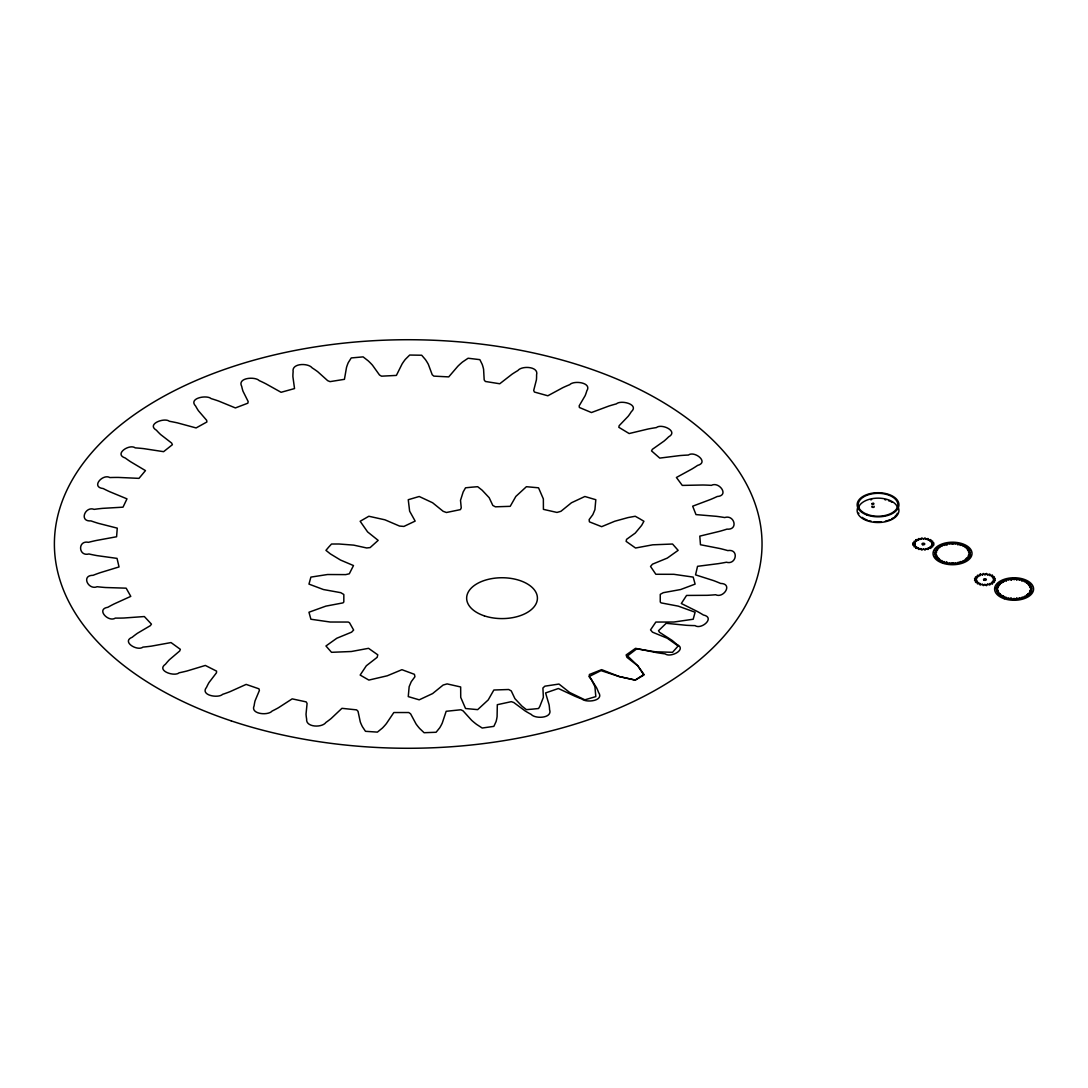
<?xml version="1.0" encoding="UTF-8"?>
<svg xmlns="http://www.w3.org/2000/svg" width="1088" height="1088" viewBox="0 0 1088 1088"><rect width="100%" height="100%" fill="white"/><g stroke="black" fill="none" stroke-linecap="round" stroke-linejoin="round"><path stroke-width="1.5" d="M921.182 539.104L921.142 538.914A3.59 2.081 0 0 1 921.441 538.084L922.066 538.016A3.4 1.958 0 0 1 922.814 538.818L922.855 538.995A9.738 5.617 0 0 1 923.712 539.09L923.753 539.09M925.562 548.896L925.602 549.086A3.59 2.081 0 0 1 925.303 549.916L924.678 549.984A3.4 1.958 0 0 1 923.93 549.182L923.889 549.005M982.75 574.695L982.709 574.45A3.59 2.081 0 0 1 983.008 573.621L983.634 573.553A3.4 1.958 0 0 1 984.382 574.355L984.422 574.546M987.142 584.501L987.17 584.623A3.59 2.081 0 0 1 986.87 585.453L986.245 585.521M957.644 544.585L957.658 544.435A6.174 3.563 0 0 0 957.549 543.497L956.678 543.47A6.12 3.536 0 0 0 955.903 544.163L954.87 544.054A6.174 3.563 0 0 0 954.475 543.143L953.741 543.089A6.12 3.536 0 0 0 953.061 543.959L952.966 544.122M960.242 545.238L960.296 545.088A6.174 3.563 0 0 0 960.473 544.15L959.63 544.041A6.12 3.536 0 0 0 958.65 544.639L957.698 544.626M1021.809 580.774L1021.863 580.625A6.174 3.563 0 0 0 1022.04 579.686L1021.197 579.578A6.12 3.536 0 0 0 1020.218 580.176L1019.266 580.176M947.417 544.544L947.417 544.544A6.12 3.536 0 0 1 947.471 543.606L948.246 543.374A6.174 3.563 0 0 1 949.158 544.163L950.205 544.054A6.12 3.536 0 0 1 950.518 543.252L951.347 543.102A6.174 3.563 0 0 1 952.014 543.959L952.082 544.109M934.524 552.745L934.646 552.337A6.174 3.563 0 0 1 936.238 552.119L936.55 552.078M996.091 588.282L996.214 587.874A6.174 3.563 0 0 1 997.805 587.656L998.118 587.085M925.562 539.158L925.589 538.982A3.4 1.958 0 0 0 925.29 538.084L924.678 538.016A3.59 2.081 0 0 0 923.957 538.764L923.889 538.995M982.736 584.501L982.709 584.569A3.4 1.958 0 0 0 983.022 585.453L983.634 585.521A3.59 2.081 0 0 0 984.354 584.786L984.422 584.542M1011.745 579.714L1011.772 579.591A6.12 3.536 0 0 1 1012.085 578.789L1012.914 578.639A6.174 3.563 0 0 1 1013.581 579.51L1014.601 579.591A6.12 3.536 0 0 1 1015.186 578.748L1015.308 578.626M1016.464 598.264L1016.437 598.332A6.12 3.536 0 0 1 1016.11 599.216L1015.322 599.393M913.009 543.238L913.104 542.871A3.4 1.958 0 0 1 914.668 542.708L915.117 542.722A9.738 5.617 0 0 1 915.402 542.3M933.735 544.762L933.64 545.129A3.4 1.958 0 0 1 932.076 545.292L931.654 545.278A9.738 5.617 0 0 1 931.342 545.7M944.588 544.15L944.588 544.272A6.12 3.536 0 0 0 944.751 545.088L944.819 545.238M936.564 552.065L936.414 551.521A6.12 3.536 0 0 1 935.218 551.072L935.258 550.569A6.174 3.563 0 0 1 936.89 550.501L937.489 550.066M957.562 563.434L957.59 563.326A6.12 3.536 0 0 0 957.671 562.496L958.664 562.292A6.174 3.563 0 0 0 959.779 562.972L960.486 562.782A6.12 3.536 0 0 0 960.31 561.843L960.242 561.694M974.671 578.408L974.576 578.789A3.59 2.081 0 0 0 975.854 579.197L976.371 579.278M968.361 555.302L968.837 554.812A6.174 3.563 0 0 0 970.414 554.594L970.306 554.091A6.12 3.536 0 0 0 968.986 553.765L968.986 553.153A6.174 3.563 0 0 0 970.469 552.786L970.224 552.296A6.12 3.536 0 0 0 968.837 552.119L968.565 552.106M1029.928 590.838L1030.39 590.349A6.174 3.563 0 0 0 1031.982 590.131L1031.873 589.628A6.12 3.536 0 0 0 1030.554 589.302L1030.554 588.703A6.174 3.563 0 0 0 1032.036 588.322L1031.791 587.833A6.12 3.536 0 0 0 1030.404 587.656L1029.928 587.166M965.518 546.285L964.784 546.013A6.12 3.536 0 0 0 963.506 546.38L962.703 545.986A6.174 3.563 0 0 0 963.152 545.088L962.363 544.898A6.12 3.536 0 0 0 961.221 545.387L960.269 545.278M952.082 562.822L952 562.972A6.12 3.536 0 0 1 951.442 563.734L950.572 563.788A6.174 3.563 0 0 1 950.191 562.877L949.144 562.768A6.12 3.536 0 0 1 948.382 563.462L947.526 563.475M970.047 555.982L969.843 556.362A6.174 3.563 0 0 1 968.17 556.43L967.817 557.002A6.12 3.536 0 0 1 968.864 557.559L969.014 557.682M1031.614 591.532L1031.41 591.899A6.174 3.563 0 0 1 1029.738 591.967L1029.384 592.538A6.12 3.536 0 0 1 1030.431 593.11L1030.295 593.586M918.666 548.27L918.571 548.379A3.4 1.958 0 0 0 918.381 549.277L918.925 549.454A3.59 2.081 0 0 0 920.013 548.882L920.285 548.624M928.05 539.784L928.173 539.621A3.4 1.958 0 0 0 928.363 538.723L927.819 538.546A3.59 2.081 0 0 0 926.731 539.118L926.486 539.362M989.618 575.321L989.74 575.158A3.4 1.958 0 0 0 989.93 574.26L989.386 574.083A3.59 2.081 0 0 0 988.298 574.654L988.054 574.913M985.442 574.546L985.538 574.301A3.59 2.081 0 0 1 986.272 573.566M999.056 585.616L998.458 586.051A6.174 3.563 0 0 0 996.826 586.106L996.785 586.609A6.12 3.536 0 0 0 997.982 587.058M1010.888 598.155L1010.711 598.305A6.12 3.536 0 0 1 1009.95 598.998L1009.066 598.971A6.174 3.563 0 0 1 1008.957 598.033L1007.964 597.829A6.12 3.536 0 0 1 1006.998 598.441L1006.155 598.346A6.174 3.563 0 0 1 1006.318 597.38L1005.407 597.081A6.12 3.536 0 0 1 1004.278 597.584L1003.462 597.38A6.174 3.563 0 0 1 1003.925 596.482L1003.422 596.006M1026.215 582.801L1026.365 582.665A6.174 3.563 0 0 0 1027.086 581.822L1026.351 581.55A6.12 3.536 0 0 0 1025.073 581.917L1024.189 581.631A6.174 3.563 0 0 0 1024.719 580.625L1023.917 580.434A6.12 3.536 0 0 0 1022.774 580.924L1021.836 580.829M969.027 557.709L968.714 558.049A6.174 3.563 0 0 1 967.042 557.954L966.321 558.321M999.926 584.542L1000.117 583.984A6.12 3.536 0 0 1 999.246 583.331L999.151 583.236M916.667 547.182L916.545 547.264A3.4 1.958 0 0 0 915.797 548.134L916.218 548.393M930.063 540.845L930.281 540.695A3.4 1.958 0 0 0 930.947 539.866L930.526 539.607A3.59 2.081 0 0 0 929.179 539.961L928.771 540.151A9.738 5.617 0 0 0 928.078 539.906M1027.888 593.858L1028.622 593.49A6.174 3.563 0 0 0 1030.227 593.599L1030.282 593.586M936.047 557.682L936.074 557.654A6.174 3.563 0 0 1 937.244 557.002L937.462 556.906M946.628 562.156L946.41 562.292A6.12 3.536 0 0 1 945.431 562.89L944.588 562.782A6.174 3.563 0 0 1 944.751 561.843L943.84 561.544A6.12 3.536 0 0 1 942.711 562.034L941.895 561.843A6.174 3.563 0 0 1 942.358 560.946L941.718 560.483A6.12 3.536 0 0 1 940.277 560.918L939.542 560.646A6.174 3.563 0 0 1 940.263 559.803L939.583 559.341A6.12 3.536 0 0 1 938.223 559.586L937.584 559.232A6.174 3.563 0 0 1 938.536 558.484L938.726 558.375M1000.253 593.939L1000.117 594.021A6.174 3.563 0 0 0 999.151 594.782L999.79 595.122A6.12 3.536 0 0 0 1001.15 594.878L1001.83 595.354A6.174 3.563 0 0 0 1001.11 596.197L1001.844 596.469A6.12 3.536 0 0 0 1003.122 596.088L1003.408 596.006M937.57 547.645L938.019 547.332A6.174 3.563 0 0 1 939.583 547.59L940.263 547.128A6.12 3.536 0 0 1 939.61 546.394L940.086 545.972A6.174 3.563 0 0 1 941.555 546.38L942.358 545.986A6.12 3.536 0 0 1 941.936 545.197L942.534 544.83A6.174 3.563 0 0 1 943.854 545.387L944.792 545.278M999.138 583.182L999.586 582.869A6.174 3.563 0 0 1 1001.15 583.127L1001.463 583.195M872.059 506.151C870.482 507.62 875.051 508.042 874.154 506.314M1026.718 594.823L1026.365 595.354A6.12 3.536 0 0 1 1027.018 596.088L1026.542 596.51A6.174 3.563 0 0 1 1025.073 596.088L1024.27 596.482A6.12 3.536 0 0 1 1024.692 597.271L1024.148 597.652A6.174 3.563 0 0 1 1022.774 597.081L1021.822 597.312A6.12 3.536 0 0 1 1022.04 598.21L1021.387 598.522A6.174 3.563 0 0 1 1020.218 597.829L1019.266 597.842M931.396 542.205L931.722 542.082A3.4 1.958 0 0 0 932.783 541.416L932.525 541.09A3.59 2.081 0 0 0 931.056 541.198M976.915 581.332L976.698 581.427A3.4 1.958 0 0 0 975.514 582.121L975.786 582.447A3.59 2.081 0 0 0 977.255 582.352M992.963 577.742L993.29 577.619A3.4 1.958 0 0 0 994.35 576.966L994.092 576.626A3.59 2.081 0 0 0 992.623 576.735L992.011 576.817A9.738 5.617 0 0 0 991.603 576.49M992.555 583.671L992.093 583.943A3.4 1.958 0 0 1 990.651 583.535L990.311 583.386A9.738 5.617 0 0 1 989.658 583.63L989.631 583.644M967.599 550.025L967.817 549.93A6.174 3.563 0 0 0 968.986 549.277L968.755 548.896M1029.166 585.562L1029.384 585.466A6.174 3.563 0 0 0 1030.554 584.814L1030.322 584.433M916.218 539.607L915.756 539.866A3.59 2.081 0 0 0 916.368 540.641L916.681 540.845M918.653 539.92L918.68 539.906A9.738 5.617 0 0 0 918.095 540.151M928.064 548.094L928.091 548.08A9.738 5.617 0 0 0 928.649 547.849L929.111 547.985M980.22 575.457L980.247 575.443A9.738 5.617 0 0 0 979.662 575.688M1003.422 582.012L1003.925 581.536A6.12 3.536 0 0 1 1003.503 580.747L1004.102 580.38A6.174 3.563 0 0 1 1005.421 580.924L1006.359 580.829M952.095 562.809L952.911 562.782M936.659 555.342L936.414 555.424A6.174 3.563 0 0 0 935.068 555.941L935.462 556.39A6.12 3.536 0 0 0 936.89 556.43L937.489 556.866M968.402 551.589L968.646 551.521A6.174 3.563 0 0 0 969.993 550.99L969.598 550.542M1029.969 587.126L1030.214 587.058A6.174 3.563 0 0 0 1031.56 586.527L1031.166 586.078A6.12 3.536 0 0 0 1029.738 586.038L1029.139 585.616M957.535 563.475L956.814 563.557A6.174 3.563 0 0 1 955.903 562.768L954.87 562.795A6.12 3.536 0 0 1 954.543 563.679L953.741 563.856A6.174 3.563 0 0 1 953.061 562.972L952.966 562.809M914.777 544.272L914.41 544.326A3.4 1.958 0 0 0 913.036 544.775M931.94 543.742L932.334 543.674A3.4 1.958 0 0 0 933.708 543.225M976.344 579.809L975.977 579.877A3.4 1.958 0 0 0 974.603 580.312L974.671 580.666A3.59 2.081 0 0 0 976.126 580.842L976.684 580.829M979.567 583.386L979.2 583.535A3.59 2.081 0 0 1 977.786 583.916L977.323 583.671A3.4 1.958 0 0 1 978.003 582.842M960.269 561.653L961.221 561.544A6.174 3.563 0 0 0 962.526 562.102L963.125 561.734A6.12 3.536 0 0 0 962.717 560.946L963.519 560.551A6.174 3.563 0 0 0 964.974 560.959L965.45 560.538A6.12 3.536 0 0 0 964.811 559.803L965.478 559.341A6.174 3.563 0 0 0 967.042 559.599L967.382 559.137A6.12 3.536 0 0 0 966.525 558.484L966.334 558.375M998.118 590.92L997.805 590.349A6.12 3.536 0 0 1 996.404 590.172L996.146 589.682A6.174 3.563 0 0 1 997.642 589.315L997.642 588.703A6.12 3.536 0 0 1 996.322 588.377L996.118 588.309M980.492 574.083L979.907 574.26A3.59 2.081 0 0 0 980.07 575.103L980.261 575.321M921.074 539.281L921.101 539.267A9.738 5.617 0 0 0 920.407 539.403M925.643 548.733L925.67 548.719A9.738 5.617 0 0 0 926.337 548.597M982.641 574.818L982.668 574.804A9.738 5.617 0 0 0 981.974 574.94L981.621 574.722A3.4 1.958 0 0 0 980.465 574.097M987.21 584.27L987.238 584.27A9.738 5.617 0 0 0 987.904 584.147M944.615 544.095L945.282 543.959A6.174 3.563 0 0 1 946.41 544.639L946.628 544.789M977.242 582.338L977.867 582.257A9.738 5.617 0 0 0 978.275 582.583M946.655 544.789L947.376 544.626M999.872 584.555L999.586 584.528A6.174 3.563 0 0 0 997.968 584.419L997.764 584.909A6.12 3.536 0 0 0 998.811 585.466L999.029 585.562M1026.8 583.195L1026.922 583.168A6.12 3.536 0 0 1 1028.405 582.896L1029.071 583.209A6.174 3.563 0 0 1 1028.092 583.998L1028.269 584.542M1015.322 578.612L1016.056 578.68A6.174 3.563 0 0 1 1016.437 579.591L1016.464 579.754M993.902 579.21L993.507 579.278A9.738 5.617 0 0 1 993.439 579.741M1010.915 579.863L1011.677 579.782M1026.732 594.823L1027.045 594.878A6.174 3.563 0 0 0 1028.609 595.136L1028.949 594.674A6.12 3.536 0 0 0 1028.092 594.021L1027.902 593.912M1016.532 598.223L1017.389 598.21A6.174 3.563 0 0 0 1018.382 599.094L1019.157 598.862A6.12 3.536 0 0 0 1019.238 598.033M985.279 574.641L985.32 574.627A9.738 5.617 0 0 0 984.586 574.641M984.558 584.446L984.599 584.446A9.738 5.617 0 0 0 985.293 584.446M1028.35 584.555L1028.622 584.528A6.12 3.536 0 0 1 1030.037 584.419L1030.282 584.419M916.11 541.307L915.783 541.226A2.842 1.646 0 0 0 914.804 541.103L913.92 541.43A3.59 2.081 0 0 0 914.913 542.055L915.348 542.205M930.539 546.693L930.961 546.774A3.4 1.958 0 0 0 932.525 546.883L932.824 546.57A3.59 2.081 0 0 0 931.831 545.945L931.45 545.822M992.106 582.23L992.528 582.311A3.4 1.958 0 0 0 994.092 582.42L994.391 582.107A3.59 2.081 0 0 0 993.398 581.482L993.018 581.359M952.122 544.136L952.911 544.15M1003.367 582.012L1003.231 581.971A6.174 3.563 0 0 0 1001.654 581.509L1001.178 581.93A6.12 3.536 0 0 0 1001.83 582.665L1001.98 582.801M968.714 548.882L968.47 548.882A6.12 3.536 0 0 0 967.042 548.978L966.511 548.447A6.174 3.563 0 0 0 967.477 547.699L966.838 547.346A6.12 3.536 0 0 0 965.478 547.59L964.798 547.128A6.174 3.563 0 0 0 965.518 546.285M993.086 578.027A9.738 5.617 0 0 1 993.303 578.408L993.752 578.245A3.59 2.081 0 0 1 995.194 578.422L995.302 578.789A3.4 1.958 0 0 1 993.902 579.224M986.245 573.553L986.898 573.607A3.4 1.958 0 0 1 987.183 574.518L987.129 574.695A9.738 5.617 0 0 1 987.89 574.94L987.918 574.94M1016.532 579.782L1017.43 579.782A6.12 3.536 0 0 1 1018.259 579.006L1019.13 579.034A6.174 3.563 0 0 1 1019.238 579.972M926.323 539.39L926.364 539.403A9.738 5.617 0 0 0 925.657 539.267M920.38 548.597L920.421 548.61A9.738 5.617 0 0 0 921.087 548.733M1010.915 598.142L1011.772 598.414A6.174 3.563 0 0 0 1012.153 599.325L1013.023 599.27A6.12 3.536 0 0 0 1013.581 598.509L1014.628 598.509A6.174 3.563 0 0 0 1015.281 599.366L1015.308 599.393M979.526 575.702L979.282 575.593A3.4 1.958 0 0 0 977.772 575.171L977.323 575.416A3.59 2.081 0 0 0 977.935 576.191L978.248 576.382M914.804 543.742L914.301 543.66A3.59 2.081 0 0 1 913.022 543.238M946.655 562.156L947.403 562.496A6.174 3.563 0 0 0 947.512 563.434L947.526 563.462M968.51 555.383L968.646 555.424A6.12 3.536 0 0 1 969.843 555.873L970.034 555.954M1030.078 590.92L1030.214 590.961A6.12 3.536 0 0 1 1031.41 591.41L1031.601 591.505M931.994 544.286L932.443 544.34A3.59 2.081 0 0 1 933.722 544.762M993.562 579.822L994.01 579.89A3.59 2.081 0 0 1 995.289 580.312L995.207 580.666A3.4 1.958 0 0 1 993.643 580.842L993.194 580.829A9.738 5.617 0 0 1 992.909 581.237M979.635 583.386L979.662 583.386A9.738 5.617 0 0 0 980.234 583.63M1010.847 579.836L1010.711 579.7A6.174 3.563 0 0 0 1009.814 578.925L1009.038 579.156A6.12 3.536 0 0 0 1008.957 579.972L1007.964 580.19A6.174 3.563 0 0 0 1006.849 579.51L1006.142 579.809A6.12 3.536 0 0 0 1006.318 580.625L1006.386 580.774M937.462 550.025L937.258 549.93A6.12 3.536 0 0 1 936.197 549.372L936.401 548.882A6.174 3.563 0 0 1 938.019 548.978L938.55 548.447A6.12 3.536 0 0 1 937.679 547.794L937.584 547.699M920.258 539.362L920.108 539.24A3.4 1.958 0 0 0 918.898 538.56L918.34 538.71A3.59 2.081 0 0 0 918.503 539.566L918.694 539.784M926.459 548.624L926.69 548.814A3.4 1.958 0 0 0 927.846 549.44L928.404 549.29A3.59 2.081 0 0 0 928.241 548.434L928.078 548.27M988.026 584.161L988.258 584.365A3.4 1.958 0 0 0 989.414 584.977L989.971 584.827A3.59 2.081 0 0 0 989.794 583.984L989.645 583.807M934.551 552.772L934.755 552.84A6.12 3.536 0 0 0 936.074 553.166L936.074 553.778A6.174 3.563 0 0 0 934.592 554.146L934.837 554.635A6.12 3.536 0 0 0 936.238 554.826L936.7 555.302M992.555 575.416L992.093 575.144A3.59 2.081 0 0 0 990.746 575.498L990.243 575.702A9.738 5.617 0 0 0 989.645 575.457M930.444 541.28L930.471 541.294A9.738 5.617 0 0 0 930.036 540.954M916.273 546.706L916.3 546.72A9.738 5.617 0 0 0 916.708 547.046M976.915 577.742L976.494 577.592A3.59 2.081 0 0 1 975.514 576.966L976.371 576.64A2.842 1.646 0 0 1 977.35 576.762L977.772 576.844A9.738 5.617 0 0 1 978.262 576.49M930.131 547.223L930.362 547.359A3.59 2.081 0 0 1 930.961 548.134L930.526 548.393A3.4 1.958 0 0 1 929.084 547.998M991.644 582.719L991.93 582.896A3.59 2.081 0 0 1 992.528 583.671M1000.307 593.858L999.586 593.49A6.12 3.536 0 0 1 998.158 593.599L997.642 593.191A6.174 3.563 0 0 1 998.811 592.538L998.458 591.967A6.12 3.536 0 0 1 997.03 591.926L996.635 591.478A6.174 3.563 0 0 1 997.982 590.961M938.74 558.321L938.019 557.954A6.12 3.536 0 0 1 936.591 558.049L936.034 557.682M591.41 679.687L589.138 676.722L589.397 674.492L601.65 669.65L619.126 676.518L635.229 680.082L643.96 674.424L637.84 665.856L626.933 657.342L626.13 654.962L635.542 648.326L656.88 652.678A117.667 67.932 0 0 0 665.19 653.874C670.466 658.131 687.684 649.346 676.682 644.3A117.681 67.946 0 0 0 671.84 640.22L659.491 632.264L658.526 630.7L666.182 623.302L686.501 625.301A117.681 67.946 0 0 0 695.042 625.614C701.42 630.006 715.686 617.535 703.378 615.006A117.681 67.946 0 0 0 697.354 611.497L681.319 603.5L686.555 595.435L707.173 595.313A117.681 67.946 0 0 0 715.673 594.742C723.629 598.645 733.271 583.644 720.596 583.44A117.667 67.932 0 0 0 713.592 580.611L695.545 574.858L697.544 566.318L718.23 563.666A117.681 67.932 0 0 0 726.417 562.224C736.372 565.257 739.337 548.624 727.777 550.596A117.681 67.946 0 0 0 719.998 548.542L700.468 544.734L699.802 536.126L719.331 531.393A117.667 67.932 0 0 0 726.947 529.135C738.698 530.25 734.427 514.325 724.69 517.548A117.667 67.932 0 0 0 716.394 516.324L695.994 514.597L692.675 506.192L710.437 499.514A117.681 67.932 0 0 0 717.223 496.509C729.735 495.679 719.086 481.154 711.416 485.357A117.667 67.932 0 0 0 702.875 485.003L682.285 485.411L676.41 477.482L691.818 469.078A117.681 67.946 0 0 0 697.571 465.419C709.417 462.291 694.593 450.5 688.405 455.042A117.681 67.932 0 0 0 679.891 455.573L659.75 458.102L651.535 450.894L652.378 449.317L664.088 441.048A117.681 67.946 0 0 0 668.617 436.859C678.926 431.324 661.586 423.205 656.39 427.584A117.681 67.946 0 0 0 648.19 428.985L629.15 433.541L618.827 427.312L619.181 425.666L628.143 416.323A117.681 67.932 0 0 0 631.298 411.726C639.594 404.355 620.854 399.677 616.393 403.866A117.681 67.946 0 0 0 608.75 406.096L591.437 412.542L579.36 407.483L579.183 405.81L585.126 395.706A117.681 67.946 0 0 0 586.799 390.864C592.28 382.541 573.92 380.161 569.718 384.662A117.681 67.932 0 0 0 562.877 387.641L547.835 395.774L534.385 392.034L533.705 390.415L536.411 379.848A117.667 67.932 0 0 0 536.574 374.911C539.104 366.438 521.846 365.405 517.847 370.573A117.667 67.932 0 0 0 512.04 374.204L499.746 383.765L485.357 381.466L484.187 379.943L483.589 369.281A117.667 67.932 0 0 0 482.215 364.398L479.862 359.652L468.098 358.238L462.441 362.059A117.681 67.946 0 0 0 457.858 366.234L448.718 376.897L433.854 376.122L432.222 374.748L428.332 364.317A117.681 67.946 0 0 0 425.476 359.652L421.695 355.232L409.686 355.042L405.307 359.394A117.667 67.932 0 0 0 402.084 363.977L396.386 375.414L381.521 376.176L379.494 374.993L372.436 365.133A117.681 67.946 0 0 0 368.193 360.835L363.106 356.878L351.234 357.938L348.255 362.658A117.667 67.932 0 0 0 346.501 367.499L344.434 379.331L330.045 381.63L327.692 380.678L317.696 371.688A117.681 67.946 0 0 0 312.188 367.907C308.271 362.794 291.366 363.025 293.134 371.756A117.667 67.932 0 0 0 292.903 376.693L294.535 388.566L281.085 392.292L265.866 383.792A117.681 67.932 0 0 0 259.27 380.637C255.109 376.271 236.994 377.658 241.713 386.39A117.681 67.946 0 0 0 243.018 391.272L248.159 401.526L247.86 403.186L235.402 407.932L218.593 401.037A117.667 67.932 0 0 0 211.14 398.616C206.788 394.618 187.952 398.154 195.65 406.082A117.681 67.946 0 0 0 198.438 410.761L206.666 420.322L206.883 421.981L196.098 427.938L177.439 422.878A117.681 67.946 0 0 0 169.347 421.274C164.655 417.248 146.037 424.034 156.414 430.222A117.667 67.932 0 0 0 160.602 434.52L171.659 443.074L172.38 444.693L163.608 451.67L143.684 448.623A117.681 67.946 0 0 0 135.225 447.875C129.472 443.523 113.465 454.186 125.27 458.007A117.681 67.932 0 0 0 130.723 461.815L145.466 470.601L138.978 478.366L118.442 477.428A117.667 67.932 0 0 0 109.874 477.564C102.843 473.47 90.426 487.111 103.21 488.553A117.681 67.946 0 0 0 109.766 491.735L126.983 498.862L123.012 507.171L102.503 508.368A117.667 67.932 0 0 0 94.126 509.374C85.177 505.811 78.73 521.832 90.97 520.894A117.681 67.946 0 0 0 98.396 523.342L117.259 528.142L116.593 536.751L96.397 540.464A117.667 67.932 0 0 0 88.468 542.314C77.574 540.015 78.241 556.784 88.917 553.969A117.681 67.946 0 0 0 96.982 555.614L117.028 558.389L119.041 566.93L100.314 572.655A117.681 67.946 0 0 0 93.078 575.307C80.784 575.226 88.427 590.43 97.131 586.718A117.667 67.932 0 0 0 105.577 587.52L126.167 588.173L130.778 596.374L114.131 603.935A117.667 67.932 0 0 0 107.834 607.294C95.635 609.144 108.446 622.649 115.342 618.106A117.667 67.932 0 0 0 123.91 618.011L144.35 616.542L151.436 624.131L150.334 625.668L137.387 633.298A117.681 67.932 0 0 0 132.233 637.242C121.026 641.607 137.36 651.576 142.963 647.102A117.681 67.946 0 0 0 151.368 646.136L171.034 642.573L180.336 649.318L179.738 650.95L169.361 659.777A117.681 67.946 0 0 0 165.498 664.197C155.883 670.711 174.488 677.008 179.112 672.792A117.681 67.932 0 0 0 187.082 670.97L205.333 665.448L216.566 671.119L216.485 672.778L209.005 682.543A117.681 67.946 0 0 0 206.57 687.276C199.757 695.341 218.253 698.591 222.632 694.334A117.681 67.946 0 0 0 229.894 691.723L246.146 684.406L258.971 688.826L259.393 690.472L255.054 700.849A117.681 67.932 0 0 0 254.13 705.772C250.05 714.15 268.056 715.89 272.109 711.049A117.681 67.946 0 0 0 278.46 707.73L292.182 698.863L306.163 701.882L307.088 703.46L306.027 714.122A117.667 67.932 0 0 0 306.639 719.046C305.551 727.423 322.062 727.994 325.965 722.405A117.681 67.932 0 0 0 331.174 718.488L341.931 708.329L356.633 709.879L358.034 711.321L360.278 721.929A117.667 67.932 0 0 0 362.413 726.716L365.486 731.313L377.414 732.115L382.459 728.008A117.667 67.932 0 0 0 386.376 723.615L393.829 712.531L408.762 712.531L410.584 713.81L416.078 724.01A117.681 67.946 0 0 0 419.655 728.498L424.102 732.714L436.084 732.265L439.783 727.709A117.681 67.932 0 0 0 442.286 722.99L446.175 711.294L460.863 709.757L463.066 710.845L471.621 720.297A117.667 67.932 0 0 0 476.53 724.35L482.202 728.035L493.87 726.362L496.101 721.507A117.681 67.946 0 0 0 497.094 716.598L497.311 704.698L511.292 701.665L513.781 702.508L525.123 710.926A117.681 67.946 0 0 0 531.202 714.408C535.187 719.141 552.881 718.325 549.576 709.594A117.681 67.946 0 0 0 549.046 704.657L545.578 692.934L558.389 688.514L574.872 696.198A117.681 67.946 0 0 0 581.93 698.999C586.269 703.093 604.656 700.903 598.522 692.362A117.667 67.932 0 0 0 596.469 687.562L589.424 676.382L601.011 670.616L619.276 676.573L635.229 680.082L643.919 675.063L637.745 665.761L627.531 655.887L636.766 648.829L655.33 651.794L672.547 652.31L678.137 645.986L667.284 638.248L652.487 632.169L650.542 629.884L655.846 622.05L673.894 622.023L693.192 619.235L695.11 612.231L678.259 606.138L661.11 602.888L660.253 602.004L660.253 594.334L663.326 592.674L680.653 589.533L695.11 584.106L693.192 577.102L673.894 574.314L655.846 574.274L650.542 566.454L652.487 564.169L667.284 558.09L678.137 550.351L672.547 544.027L652.718 544.816L635.542 548.012L626.13 541.375L626.552 539.362L635.256 533.093L641.621 525.409L643.919 521.274L639.635 518.718L635.229 516.256L628.048 517.575L614.747 521.247L601.65 526.674L589.397 521.846L589.138 519.602L592.838 514.638L594.918 509.66L595.816 499.718L584.868 496.495L571.458 502.765L560.932 511.306L556.974 512.434L543.415 509.361L543.361 498.943L538.533 487.805L526.402 486.703L515.848 496.427L510.218 506.328L495.394 506.818L492.823 505.444L489.165 497.692L482.134 490.198L477.673 486.703L471.594 487.193L465.542 487.805L463.175 491.939L460.51 500.317L461.244 507.906L460.414 509.619L446.434 512.502L443.156 511.306L432.616 502.765L419.206 496.495L408.258 499.718L409.632 511.17L415.154 521.098L403.906 526.429L399.541 526.062L384.948 519.819L368.846 516.256L360.155 521.274L367.594 531.91L378.162 540.369L370.138 547.577L366.697 547.971L353.682 545.129L339.062 544L331.527 544.027L328.644 547.155L325.951 550.351L330.344 553.874L340.517 560.048L353.491 565.556L349.316 573.784L345.712 574.614L327.542 574.518L310.896 577.102L308.965 584.106L323.422 589.533L340.762 592.674L343.835 594.497L343.822 602.004L342.965 602.888L325.829 606.138L308.965 612.231L310.896 619.235L330.181 622.023L348.228 622.05L349.52 622.744L353.627 630.047L351.587 632.169L336.79 638.248L325.951 645.986L331.527 652.31L351.356 651.508L368.546 648.326L377.781 654.826L377.155 657.342L366.33 665.761L360.155 675.063L368.846 680.082L387.287 675.784L401.921 669.691L414.419 674.315L414.936 676.722L411.25 681.7L409.156 686.664L408.258 696.606L419.206 699.829L432.616 693.573L443.156 685.032L447.114 683.903L460.659 686.963L460.727 697.394L465.542 708.519L477.673 709.634L488.226 699.91L493.857 690.01L508.681 689.506L511.251 690.894L514.91 698.632L521.941 706.126L526.402 709.634L532.481 709.131L538.533 708.519L539.77 706.52L543.361 697.394L542.912 687.997L544.884 686.174L558.974 684.053L569.636 692.458L584.868 699.829L595.816 696.606L594.918 686.664L591.478 679.755M967.572 550.066L968.184 550.501A6.12 3.536 0 0 1 969.598 550.542M933.735 543.238L933.64 542.871A3.59 2.081 0 0 0 932.185 542.708L931.654 542.722A9.738 5.617 0 0 0 931.342 542.286M913.009 544.762L913.104 545.129A3.59 2.081 0 0 0 914.559 545.292L915.117 545.278A9.738 5.617 0 0 0 915.402 545.714M930.458 546.72A9.738 5.617 0 0 1 930.05 547.046M923.726 548.91A9.738 5.617 0 0 1 923.032 548.91L922.774 549.236A3.59 2.081 0 0 1 922.039 549.97L921.414 549.93A3.4 1.958 0 0 1 921.128 549.018M918.666 548.094A9.738 5.617 0 0 1 918.095 547.849L917.551 548.039A3.59 2.081 0 0 1 916.218 548.379M915.688 546.802A3.59 2.081 0 0 1 914.219 546.883L913.92 546.57A3.4 1.958 0 0 1 915.008 545.904M914.872 544.204A9.738 5.617 0 0 1 914.872 543.81M916.286 541.28A9.738 5.617 0 0 1 916.694 540.954M916.205 539.621A3.4 1.958 0 0 1 917.66 540.002M931.872 543.796A9.738 5.617 0 0 1 931.872 544.19M897.287 513.264A19.856 11.465 0 0 1 897.002 513.849M896.281 514.978A19.856 11.465 0 0 1 895.846 515.522M895.37 516.052A19.856 11.465 0 0 1 894.839 516.569M893.642 517.548A19.856 11.465 0 0 1 892.976 518.01M892.269 518.446A19.856 11.465 0 0 1 891.521 518.867M889.93 519.629A19.856 11.465 0 0 1 888.202 520.309M887.305 520.594A19.856 11.465 0 0 1 885.414 521.098M881.416 521.75A19.856 11.465 0 0 1 874.181 521.696M871.189 521.22A19.856 11.465 0 0 1 869.271 520.744M867.462 520.159A19.856 11.465 0 0 1 862.145 517.33M858.935 513.577A19.856 11.465 0 0 1 858.677 512.992M870.672 499.814A19.856 11.465 0 0 1 871.638 499.61M884.898 499.705A19.856 11.465 0 0 1 885.863 499.922M888.61 500.766A19.856 11.465 0 0 1 889.481 501.092M891.113 501.84A19.856 11.465 0 0 1 891.874 502.248M898.43 507.838A20.89 12.063 0 0 1 877.146 522.512A20.89 12.063 0 0 1 858.106 506.845M858.269 508.572A19.856 11.465 0 0 1 878.274 498.141A19.856 11.465 0 0 1 897.845 508.844M992.025 582.257A9.738 5.617 0 0 1 991.617 582.583M986.272 585.507A3.4 1.958 0 0 1 985.497 584.718M982.654 584.27A9.738 5.617 0 0 1 981.988 584.147L981.566 584.419A3.59 2.081 0 0 1 980.478 584.99L979.907 584.827A3.4 1.958 0 0 1 980.111 583.916M976.97 581.25A9.738 5.617 0 0 1 976.752 580.87M976.439 579.741A9.738 5.617 0 0 1 976.439 579.346M974.698 578.435A3.4 1.958 0 0 1 976.235 578.245M976.752 578.218A9.738 5.617 0 0 1 976.956 577.837M992.514 575.402A3.4 1.958 0 0 1 991.875 576.232M871.719 503.662C873.65 506.75 875.418 501.378 871.719 503.662M922.678 544.694A1.387 0.802 0 0 0 924.759 544A1.387 0.802 0 0 0 922.678 543.306A1.387 0.802 0 0 0 922.678 544.694M942.67 563.176A19.502 11.261 0 0 0 972.033 553.547A19.502 11.261 0 0 0 942.888 543.674A19.502 11.261 0 0 0 942.67 563.176M484.35 615.862A35.387 20.427 0 0 0 537.418 598.169A35.387 20.427 0 0 0 484.35 580.475A35.387 20.427 0 0 0 484.35 615.862M231.309 720.909A353.818 204.272 0 0 0 762.035 544A353.818 204.272 0 0 0 231.309 367.091A353.818 204.272 0 0 0 231.309 720.909M866.837 514.95A20.89 12.063 0 0 0 898.919 505.281A20.89 12.063 0 0 0 868.374 494.074A20.89 12.063 0 0 0 866.837 514.95M867.462 514.474A19.856 11.465 0 0 0 897.872 505.213A19.856 11.465 0 0 0 868.782 494.632A19.856 11.465 0 0 0 867.462 514.474M983.946 580.108A1.387 0.802 0 0 0 986.286 579.754A1.387 0.802 0 0 0 984.572 578.762A1.387 0.802 0 0 0 983.946 580.108M1004.238 598.726A19.502 11.261 0 0 0 1033.6 589.084A19.502 11.261 0 0 0 1004.455 579.224A19.502 11.261 0 0 0 1004.238 598.726"/></g></svg>
